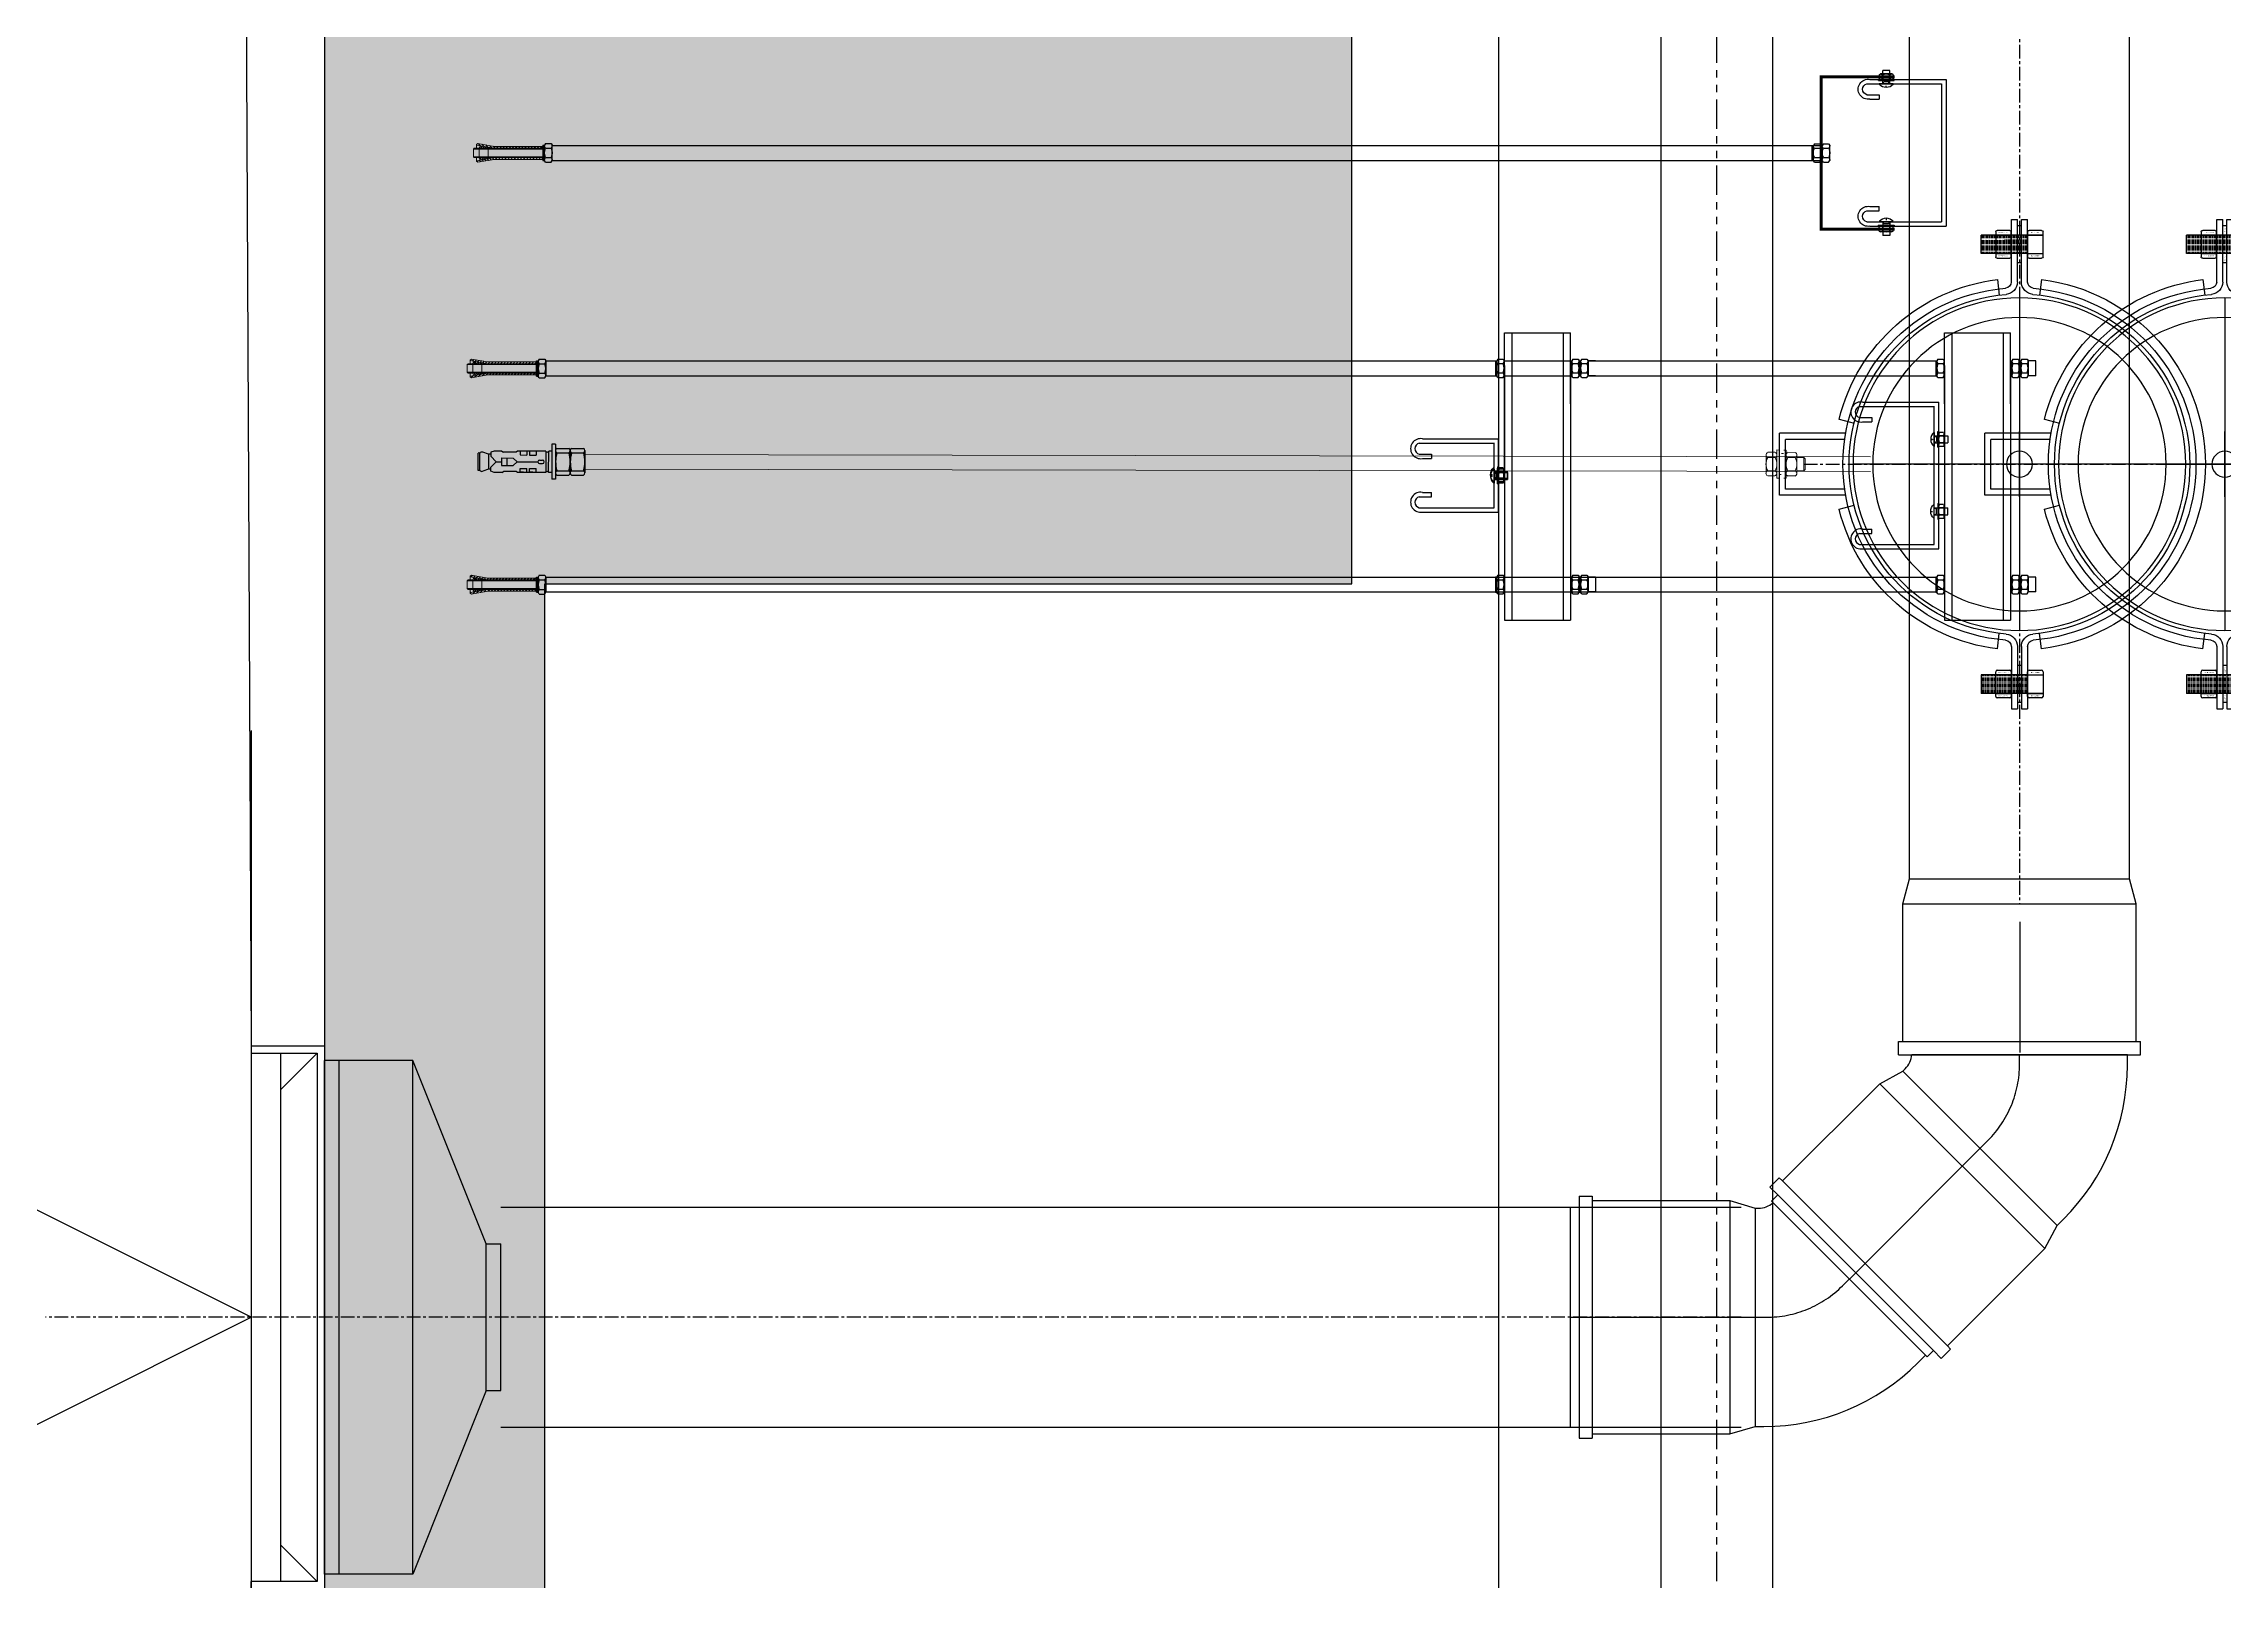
# Model space of a CAD drawing. Header units: millimetres. Extents: x -379292 to 1221486, y 92049 to 447512.
# Drawn here: x -29716 to -28230, y 261239 to 262287 of the extents above; entities that cross this region are included whole.
import ezdxf
from ezdxf.enums import TextEntityAlignment as Align

# ---------------------------------------------------------------- set-up
doc = ezdxf.new("R2010")
doc.units = ezdxf.units.MM
for name, pattern in [('ACISOTGB', [9, 4, -1, 1, -1, 1, -1]), ('CENTER', [2, 1.25, -0.25, 0.25, -0.25]), ('CENTRE', [50.8, 31.75, -6.35, 6.35, -6.35]), ('DASHDOT', [25.4, 12.7, -6.35, 0, -6.35]), ('SOGUKSU1', [72, 60, -6, 0, -6])]:
    doc.linetypes.add(name, pattern=pattern)
for name, color, linetype in [('04_RAIN INLET', 51, 'Continuous'), ('05_CONCRETE', 6, 'Continuous'), ('05_CONCRETE VIEW', 142, 'Continuous'), ('05_HATCH CONCRETE', 141, 'Continuous'), ('05_SECTION LEVEL', 2, 'Continuous'), ('05_SLOPE', 91, 'Continuous'), ('1-PISSU-BORUSU', 6, 'PIS'), ('E-CT-TEXT', 7, 'Continuous'), ('INKA', 142, 'Continuous'), ('M_YANGIN_SPR_ CAP', 7, 'Continuous'), ('OZD_TAVA', 50, 'Continuous')]:
    doc.layers.add(name, color=color, linetype=linetype)
for name, color, linetype, lineweight in [('1-MIMARI', 8, 'Continuous', 9), ('1-YANGIN BORUSU-2', 5, 'SOGUKSU1', 30), ('1-YANGIN BORUSU-3', 1, 'SOGUKSU1', 30), ('e_kesit_cizgisi', 7, 'Continuous', 9)]:
    doc.layers.add(name, color=color, linetype=linetype, lineweight=lineweight)
doc.styles.add('cagdas', font='arial.ttf', dxfattribs={"width": 0.8, "height": 20})
doc.styles.get("Standard").update_dxf_attribs({"font": 'segoeuil.ttf'})
doc.styles.add('YAZI-3', font='arial.ttf', dxfattribs={"height": 3})
doc.linetypes.add('PIS', pattern='A,2.5,-0.09,[")",Standard,S=0.1,R=0,X=0,Y=-0.05],-0.035', length=2.625)
doc.linetypes.add('ZIGZAG', pattern='A,0.0001,-0.2,[131,ltypeshp.shx,S=0.2,R=0,X=-0.2,Y=0],-0.4,[131,ltypeshp.shx,S=0.2,R=180,X=0.2,Y=0],-0.2', length=0.8001)

# ---------------------------------------------------------------- blocks, each defined once
blk = doc.blocks.new('A$C50d90ca5')
at = {"color": 0, "linetype": 'ByBlock'}
for points in [[(165, 50), (165, 0), (535, 0), (535, 50)], [(165, 50), (170, 50)], [(170, 50), (170, 5), (530, 5), (530, 50)], [(170, 50), (530, 50)], [(535, 50), (530, 50)], [(170, 30), (530, 30)]]:
    blk.add_lwpolyline(points, dxfattribs=at)
at = {"color": 0, "linetype": 'ByBlock', "ltscale": 25}
for points in [[(170, 5), (195, 30)], [(530, 5), (505, 30)]]:
    blk.add_lwpolyline(points, dxfattribs=at)
blk = doc.blocks.new('1KESIT KOT1')
at = {"layer": '05_SECTION LEVEL', "color": 2}
blk.add_line((14, 0), (0, 0), dxfattribs=at)
blk.add_lwpolyline([(10, 0), (12, 4), (8, 4)], close=True, dxfattribs=at)
at = {"layer": '05_SECTION LEVEL', "style": 'YAZI-3'}
blk.add_attdef('+00.000', (10, 6), '', height=2, dxfattribs=at)
blk = doc.blocks.new('A$C6a8db8d0')
at = {"layer": '05_HATCH CONCRETE', "ltscale": 25, "transparency": 33554671}
h = blk.add_hatch(dxfattribs=at)
h.set_pattern_fill('ANSI33', color=256, scale=1.5, angle=180)
h.set_pattern_definition([(225, (-8686.666, 32930.851), (6.735192, -6.735192), []), (225, (-8693.402, 32930.851), (6.735192, -6.735192), [4.7625, -2.38125])])
h.paths.add_polyline_path([(-8675, 790), (-8675, 420), (-8725, 420), (-8725, 370), (9165, 370), (9165, 420), (9115, 420), (9115, 810), (9095, 810), (9095, 790), (5815, 790), (5815, 810), (5795, 810), (5795, 790), (-1895, 790), (-1895, 710), (-1845, 710), (-1845, 775), (-1635, 775), (-1635, 720), (-1595, 720), (-1595, 775), (-1335, 775), (-1335, 720), (-1295, 720), (-1295, 775), (-1090, 775), (-1090, 710), (-1040, 710), (-1040, 775), (-835, 775), (-835, 720), (-795, 720), (-795, 775), (-535, 775), (-535, 720), (-495, 720), (-495, 775), (-290, 775), (-290, 710), (-240, 710), (-240, 775), (-35, 775), (-35, 720), (5, 720), (5, 775), (265, 775), (265, 720), (305, 720), (305, 775), (510, 775), (510, 710), (560, 710), (560, 775), (765, 775), (765, 720), (805, 720), (805, 775), (1065, 775), (1065, 720), (1105, 720), (1105, 775), (1310, 775), (1310, 710), (1360, 710), (1360, 775), (1565, 775), (1565, 720), (1605, 720), (1605, 775), (1865, 775), (1865, 720), (1905, 720), (1905, 775), (2110, 775), (2110, 710), (2160, 710), (2160, 775), (2365, 775), (2365, 720), (2405, 720), (2405, 775), (2665, 775), (2665, 720), (2705, 720), (2705, 775), (2910, 775), (2910, 710), (2960, 710), (2960, 775), (3165, 775), (3165, 720), (3205, 720), (3205, 775), (3465, 775), (3465, 720), (3505, 720), (3505, 775), (3710, 775), (3710, 710), (3760, 710), (3760, 775), (3965, 775), (3965, 720), (4005, 720), (4005, 775), (4265, 775), (4265, 720), (4305, 720), (4305, 775), (4510, 775), (4510, 710), (4560, 710), (4560, 775), (4765, 775), (4765, 720), (4805, 720), (4805, 775), (5065, 775), (5065, 720), (5105, 720), (5105, 775), (5310, 775), (5310, 710), (5360, 710), (5360, 775), (5540, 775), (5540, 720), (5580, 720), (5580, 775), (5760, 775), (5760, 710), (5810, 710), (5810, 775), (6110, 775), (6110, 710), (6160, 710), (6160, 775), (6365, 775), (6365, 720), (6405, 720), (6405, 775), (6665, 775), (6665, 720), (6705, 720), (6705, 775), (6910, 775), (6910, 710), (6960, 710), (6960, 775), (7165, 775), (7165, 720), (7205, 720), (7205, 775), (7465, 775), (7465, 720), (7505, 720), (7505, 775), (7710, 775), (7710, 710), (7760, 710), (7760, 775), (7965, 775), (7965, 720), (8005, 720), (8005, 775), (8265, 775), (8265, 720), (8305, 720), (8305, 775), (8510, 775), (8510, 710), (8560, 710), (8560, 775), (8790, 775), (8790, 720), (8830, 720), (8830, 775), (9085, 775), (9085, 420), (-8645, 420), (-8645, 775), (-8270, 775), (-8270, 710), (-8220, 710), (-8220, 775), (-8015, 775), (-8015, 720), (-7975, 720), (-7975, 775), (-7715, 775), (-7715, 720), (-7675, 720), (-7675, 775), (-7470, 775), (-7470, 710), (-7420, 710), (-7420, 775), (-7215, 775), (-7215, 720), (-7175, 720), (-7175, 775), (-6915, 775), (-6915, 720), (-6875, 720), (-6875, 775), (-6670, 775), (-6670, 710), (-6620, 710), (-6620, 775), (-6415, 775), (-6415, 720), (-6375, 720), (-6375, 775), (-6115, 775), (-6115, 720), (-6075, 720), (-6075, 775), (-5870, 775), (-5870, 710), (-5820, 710), (-5820, 775), (-5615, 775), (-5615, 720), (-5575, 720), (-5575, 775), (-5315, 775), (-5315, 720), (-5275, 720), (-5275, 775), (-5070, 775), (-5070, 710), (-5020, 710), (-5020, 775), (-4815, 775), (-4815, 720), (-4775, 720), (-4775, 775), (-4515, 775), (-4515, 720), (-4475, 720), (-4475, 775), (-4270, 775), (-4270, 710), (-4220, 710), (-4220, 775), (-4015, 775), (-4015, 720), (-3975, 720), (-3975, 775), (-3715, 775), (-3715, 720), (-3675, 720), (-3675, 775), (-3470, 775), (-3470, 710), (-3420, 710), (-3420, 775), (-3215, 775), (-3215, 720), (-3175, 720), (-3175, 775), (-2915, 775), (-2915, 720), (-2875, 720), (-2875, 775), (-2670, 775), (-2670, 710), (-2620, 710), (-2620, 775), (-2435, 775), (-2435, 720), (-2395, 720), (-2395, 775), (-2175, 775), (-2175, 720), (-2135, 720), (-2135, 775), (-1955, 775), (-1955, 710), (-1905, 710), (-1905, 790)])
at = {"layer": '05_CONCRETE'}
for points in [[(-8725, 370), (9165, 370), (9165, 420), (9115, 420), (9115, 810), (9095, 810), (9095, 790), (5815, 790), (5815, 810), (5795, 810), (5795, 790), (-1895, 790)], [(6705, 775), (6910, 775), (6910, 710), (6960, 710), (6960, 775), (7165, 775), (7165, 720), (7205, 720), (7205, 775), (7465, 775), (7465, 720), (7505, 720), (7505, 775), (7710, 775), (7710, 710), (7760, 710), (7760, 775), (7965, 775)]]:
    blk.add_lwpolyline(points, dxfattribs=at)
at = {"layer": '05_CONCRETE VIEW', "ltscale": 20, "flags": 128}
blk.add_lwpolyline([(7705, 710), (6965, 710)], dxfattribs=at)
at = {"layer": '05_SLOPE', "ltscale": 25}
blk.add_lwpolyline([(9095, 803), (7433.5, 795)], dxfattribs=at)
at = {"layer": '04_RAIN INLET', "xscale": -0.1, "yscale": 0.1, "zscale": 0.1}
blk.add_blockref('A$C50d90ca5', (7450, 790), dxfattribs=at)
at = {"layer": '05_SECTION LEVEL', "color": 7, "xscale": 10, "yscale": 10, "zscale": 10}
blk.add_blockref('1KESIT KOT1', (7315, 795), dxfattribs=at)
blk = doc.blocks.new('smn')
for p, q in [((-0.8, 0.55), (-0.65, 0.64)), ((-0.8, 0.55), (-0.8, 0.09)), ((-0.8, 0.09), (-0.65, 0)), ((0.65, 0.64), (-0.65, 0.64)), ((0.65, 0), (-0.65, 0)), ((-0.4, 0.55), (-0.4, 0.09)), ((0.4, 0.55), (0.4, 0.09)), ((0.8, 0.55), (0.65, 0.64)), ((0.8, 0.09), (0.65, 0)), ((0.8, 0.55), (0.8, 0.09))]:
    blk.add_line(p, q)
for centre, radius, start, end in [((-0.65, 0.24), 0.404, 51.7868, 90), ((-0.65, 0.4), 0.404, 270, 308.2132), ((0, -0.33), 0.967, 65.5673, 114.4327), ((0, 0.97), 0.967, 245.5673, 294.4327), ((0.65, 0.24), 0.404, 90, 128.2132), ((0.65, 0.4), 0.404, 231.7868, 270)]:
    blk.add_arc(centre, radius, start, end)
blk = doc.blocks.new('A$C23387eba')
h = blk.add_hatch()
h.set_pattern_fill('ANSI31', color=241, scale=1500, style=0)
h.set_pattern_definition([(315, (-421266.87, 1258294.907), (10.60660172, 10.60660172), [])])
h.paths.add_polyline_path([(44, 395), (64, 506), (57, 516), (53, 516), (32, 396), (32, 68), (44, 68)])
h.paths.add_polyline_path([(-44, 68), (-32, 68), (-32, 396), (-53, 516), (-57, 516), (-64, 506), (-44, 395)])
h = blk.add_hatch()
h.set_pattern_fill('ANSI31', color=241, scale=1000, angle=90, style=0)
h.set_pattern_definition([(45, (-421266.87, 1258294.907), (-7.07106781, 7.07106781), [])])
edge = h.paths.add_edge_path()
edge.add_line((-26, 496), (-35, 496))
edge.add_ellipse((-35, 484), major_axis=(-8.49, 8.49), ratio=1, start_angle=-45, end_angle=55)
edge.add_line((-47, 482), (-41, 446))
edge.add_ellipse((-29, 448), major_axis=(8.49, 8.49), ratio=1, start_angle=145, end_angle=225)
edge.add_line((-29, 436), (-26, 436))
edge.add_line((-26, 436), (-26, 496))
edge = h.paths.add_edge_path()
edge.add_line((26, 496), (35, 496))
edge.add_ellipse((35, 484), major_axis=(8.49, 8.49), ratio=1, start_angle=305, end_angle=405, ccw=False)
edge.add_line((47, 482), (41, 446))
edge.add_ellipse((29, 448), major_axis=(-8.49, 8.49), ratio=1, start_angle=135, end_angle=215, ccw=False)
edge.add_line((29, 436), (26, 436))
edge.add_line((26, 436), (26, 496))
at = {"color": 241}
for p, q in [((-64, 506, 996), (-57, 516, 996)), ((-44, 395, 996), (-64, 506, 996)), ((-57, 516, 996), (-32, 516, 996)), ((-32, 396, 996), (-53, 516, 996)), ((-41, 446, 996), (-47, 482, 996)), ((-35, 496, 996), (35, 496, 996)), ((-32, 530, 996), (-26, 536, 996)), ((-32, 496, 996), (-32, 530, 996)), ((-32, 436, 996), (-32, 496, 996)), ((-26, 536, 996), (-26, 496, 996)), ((-26, 536, 996), (26, 536, 996)), ((-26, 496, 996), (-26, 436, 996)), ((-26, 496, 996), (-26, 436, 996)), ((32, 530, 996), (26, 536, 996)), ((26, 536, 996), (26, 496, 996)), ((26, 496, 996), (26, 436, 996)), ((32, 496, 996), (32, 530, 996)), ((32, 396, 996), (53, 516, 996)), ((32, 516, 996), (57, 516, 996)), ((32, 436, 996), (32, 496, 996)), ((47, 482, 996), (41, 446, 996)), ((44, 394, 996), (64, 506, 996)), ((64, 506, 996), (57, 516, 996)), ((-44, 68, 996), (-44, 395, 996)), ((-32, 68, 996), (-32, 436, 996)), ((29, 436, 996), (-29, 436, 996)), ((-26, 436, 996), (-26, 68, 996)), ((26, 436, 996), (26, 68, 996)), ((32, 68, 996), (32, 436, 996)), ((44, 68, 996), (44, 396, 996)), ((-26, 68, 996), (-44, 68, 996)), ((-26, 68, 996), (-44, 68, 996)), ((44, 68, 996), (26, 68, 996)), ((44, 68, 996), (26, 68, 996))]:
    blk.add_line(p, q, dxfattribs=at)
at = {"color": 241, "extrusion": (0, 0, -1)}
for centre, major_axis, start_param, end_param in [((-35, 484, 996), (-8.49, 8.49), 5.323254, 7.068583), ((35, 484, 996), (8.49, 8.49), -0.785399, 0.95993), ((-29, 448, 996), (-8.49, 8.49), 3.92699, 5.323254), ((29, 448, 996), (-8.49, 8.49), 2.530727, 3.92699)]:
    blk.add_ellipse(centre, major_axis=major_axis, ratio=1, start_param=start_param, end_param=end_param, dxfattribs=at)
at = {"layer": 'E-CT-TEXT'}
for p, q in [((-52, 64), (52, 64)), ((-52, 64), (-52, 56)), ((-52, 56), (52, 56)), ((52, 64), (52, 56))]:
    blk.add_line(p, q, dxfattribs=at)
at = {"layer": 'E-CT-TEXT', "xscale": 80, "yscale": 80, "zscale": 80}
blk.add_blockref('smn', (0, 0), dxfattribs=at)
blk = doc.blocks.new('cıvata -pul')
for p, q in [((52, 59), (-52, 59)), ((-52, 59), (-52, 54)), ((52, 54), (-52, 54)), ((52, 59), (52, 54))]:
    blk.add_line(p, q)
at = {"xscale": 80, "yscale": 80, "zscale": 80}
blk.add_blockref('smn', (0, 0), dxfattribs=at)
blk = doc.blocks.new('CIVATA')
for p, q in [((-21.5, 0.1, -5674.6), (-20.1, 0.1, -5674.6)), ((-20.1, 0.1, -5674.6), (-20.1, -0.1, -5674.6)), ((-18.9, 5.9, -5674.6), (-18.5, 5.9, -5674.6)), ((-18.5, 5.9, -5674.6), (-18.5, -5.9, -5674.6)), ((-18.5, 3, -5674.6), (-7, 3, -5674.6)), ((-18.5, 3, -5674.6), (-16.7, 1.9, -1418.7)), ((-16.7, 1.9, -1418.7), (-16.7, -1.9, -1418.7)), ((-15.6, -6.7, -5674.6), (-15.6, 6.7, -5674.6)), ((-15.6, 6.7, -5674.6), (-14.9, 6.7, -5674.6)), ((-14.9, 6.7, -5674.6), (-14.9, -4.9, -5674.6)), ((-14.2, 6, -5674.6), (-14.9, 4.9, -5674.6)), ((-10.7, 6, -5674.6), (-14.2, 6, -5674.6)), ((-10.7, 3, -5674.6), (-14.2, 3, -5674.6)), ((-10.7, 6, -5674.6), (-10.1, 4.9, -5674.6)), ((-10.1, 4.9, -5674.6), (-10.1, -4.9, -5674.6)), ((-7, 3, -1418.7), (-7, -3, -1418.7)), ((-21.5, -0.1, -5674.6), (-20.1, -0.1, -5674.6)), ((-18.5, -5.9, -5674.6), (-18.9, -5.9, -5674.6)), ((-18.5, -3, -5674.6), (-16.7, -1.9, -1418.7)), ((-18.5, -3, -5674.6), (-7, -3, -5674.6)), ((-15.6, -6.7, -5674.6), (-14.9, -6.7, -5674.6)), ((-14.9, -4.6, -5674.6), (-14.9, -6.7, -5674.6)), ((-14.2, -6, -5674.6), (-14.9, -4.9, -5674.6)), ((-10.7, -3, -5674.6), (-14.2, -3, -5674.6)), ((-10.7, -6, -5674.6), (-14.2, -6, -5674.6)), ((-10.7, -6, -5674.6), (-10.1, -4.9, -5674.6))]:
    blk.add_line(p, q)
for centre, radius, start, end in [((-14.4, 0.3, -5674.6), 7.17, 129.5671, 181.6775), ((-11.8, 4.9, -5674.6), 3.03, 180, 218.2132), ((-7.6, 0, -5674.6), 7.25, 155.5673, 204.4327), ((-13.1, 4.9, -5674.6), 3.03, 321.7868, 0), ((-17.3, 0, -5674.6), 7.25, 335.5673, 24.4327), ((-14.4, -0.3, -5674.6), 7.17, 178.3225, 230.4329), ((-11.8, -4.9, -5674.6), 3.03, 141.7868, 180), ((-13.1, -4.9, -5674.6), 3.03, 0, 38.2132)]:
    blk.add_arc(centre, radius, start, end)
blk = doc.blocks.new('*U1105')
at = {"layer": 'e_kesit_cizgisi', "ltscale": 25}
blk.add_line((-0.51, -30.06), (0.51, -30.06), dxfattribs=at)
at = {"layer": 'e_kesit_cizgisi', "ltscale": 25, "const_width": 0.2, "elevation": 0.2}
for points in [[(-5.2, -121.56), (-5.2, -116.54), (0.2, -116.54)], [(5.18, -121.56), (5.18, -116.54), (-0.23, -116.54)]]:
    blk.add_lwpolyline(points, dxfattribs=at)
at = {"layer": 'OZD_TAVA', "color": 31, "true_color": 0xfecc66}
for p, q in [((-0.51, -30.06, -0.02), (-0.51, -116.54, 0.2)), ((0.51, -30.06, -0.02), (0.51, -116.54, 0.2))]:
    blk.add_line(p, q, dxfattribs=at)
at = {"layer": 'OZD_TAVA', "color": 3}
for p, q in [((-5.02, -119.87, -0.04), (-5.02, -125.06, -0.04)), ((-4.72, -119.65, -0.04), (-4.72, -124.76, -0.04)), ((-3.97, -119.65, -0.04), (-3.97, -120.49, -0.04)), ((-3.67, -119.87, -0.04), (-3.67, -120.49, -0.04)), ((3.64, -119.87, -0.04), (3.64, -120.49, -0.04)), ((3.94, -119.65, -0.04), (3.94, -120.49, -0.04)), ((3.94, -119.65, -0.04), (3.94, -120.49, -0.04)), ((4.68, -119.65, -0.04), (4.68, -124.76, -0.04)), ((4.98, -119.87, -0.04), (4.98, -125.06, -0.04)), ((-3.97, -120.49, -0.04), (-3.67, -120.49, -0.04)), ((3.94, -120.49, -0.04), (3.64, -120.49, -0.04)), ((3.94, -120.49, -0.04), (3.64, -120.49, -0.04)), ((-4.72, -124.76, -0.04), (4.69, -124.76, -0.28)), ((-5.02, -125.06, -0.04), (4.99, -125.06, -0.28))]:
    blk.add_line(p, q, dxfattribs=at)
for centre, radius, start, end in [((-4.35, -119.75, -0.04), 0.684, 349.6444, 190.3556), ((-4.35, -119.75, -0.04), 0.385, 13.8185, 166.1815), ((4.31, -119.75, -0.04), 0.684, 349.6444, 190.3556), ((4.31, -119.75, -0.04), 0.385, 13.8185, 166.1815)]:
    blk.add_arc(centre, radius, start, end, dxfattribs=at)
at = {"layer": 'E-CT-TEXT', "xscale": 0.009855724012972203, "yscale": 0.009855724012972203, "zscale": 0.009855724012972203}
for p in [(-0.01, -116.52, 0.2), (-0.01, -117.13, 0.2)]:
    blk.add_blockref('cıvata -pul', p, dxfattribs=at)
at = {"layer": 'E-CT-TEXT', "yscale": 0.08000000000000028, "zscale": 0.08000000000000028, "rotation": 180}
for p, xscale in [((-6.2, -120.98, 453.93), 0.08000000000000028), ((6.17, -120.98, 453.93), -0.08000000000000028)]:
    blk.add_blockref('CIVATA', p, dxfattribs=dict(at, xscale=xscale))
at = {"layer": 'e_kesit_cizgisi', "ltscale": 25, "xscale": 0.01, "yscale": 0.01, "zscale": 0.01}
blk.add_blockref('A$C23387eba', (-0.01, -30.06), dxfattribs=at)
blk = doc.blocks.new('A$C126178c8')
at = {"layer": '1-YANGIN BORUSU-2', "color": 30, "ltscale": 25}
for p, q in [((-12, 17.5), (-12, -17.5)), ((-6, 17.5), (-12, 17.5)), ((-11, 17.5), (-11, -17.5)), ((-1, 5), (-6, 17.5)), ((-6, 17.5), (-6, -17.5)), ((-1, 5), (0, 5)), ((-1, 5), (-1, -5)), ((0, 5), (0, -5)), ((-1, -5), (-6, -17.5)), ((-1, -5), (0, -5)), ((-6, -17.5), (-12, -17.5))]:
    blk.add_line(p, q, dxfattribs=at)
blk = doc.blocks.new('A$C49cf6c06')
at = {"layer": '1-PISSU-BORUSU'}
for p, q in [((7.5, 0), (-7.5, 0)), ((-7.5, 0), (-7.5, -0.6)), ((7.5, 0), (7.5, -0.6)), ((-8.25, -0.6), (-8.25, -1.5)), ((-7.5, -0.6), (-8.25, -0.6)), ((8.25, -0.6), (7.5, -0.6)), ((8.25, -0.6), (8.25, -1.5)), ((-7.95, -1.5), (-8.25, -1.5)), ((-7.95, -1.5), (-7.95, -10.88)), ((7.95, -1.5), (7.95, -10.88)), ((8.25, -1.5), (7.95, -1.5)), ((-7.95, -10.88), (-7.44, -12.59)), ((7.95, -10.88), (7.44, -12.59)), ((-7.44, -12.59), (-7.44, -13.2)), ((7.44, -12.59), (7.44, -12.83)), ((-3.09, -23.7), (-2.58, -24.21))]:
    blk.add_line(p, q, dxfattribs=at)
at = {"layer": '1-PISSU-BORUSU', "color": 1, "linetype": 'DASHDOT', "ltscale": 7.5}
blk.add_line((0, 0), (0, -13.36), dxfattribs=at)
at = {"layer": '1-PISSU-BORUSU', "color": 1}
for p, q in [((7.5, -0.6), (-7.5, -0.6)), ((7.95, -1.5), (-7.95, -1.5)), ((7.95, -10.88), (-7.95, -10.88)), ((7.44, -12.59), (-7.44, -12.59)), ((7.81, -13.82), (-2.58, -24.21))]:
    blk.add_line(p, q, dxfattribs=at)
at = {"layer": '1-PISSU-BORUSU', "color": 1, "linetype": 'DASHDOT'}
blk.add_line((2.15, -18.55), (2.61, -19.01), dxfattribs=at)
at = {"layer": '1-PISSU-BORUSU'}
for centre, radius, end in [((7.41, -13.2), 14.85, 225), ((8.94, -12.83), 1.5, 221.0994)]:
    blk.add_arc(centre, radius, 180, end, dxfattribs=at)
at = {"layer": '1-PISSU-BORUSU', "color": 1, "linetype": 'DASHDOT', "ltscale": 7.5}
blk.add_arc((7.35, -13.36), 7.35, 180, 225, dxfattribs=at)
blk = doc.blocks.new('A$C0c335588')
at = {"layer": '1-PISSU-BORUSU', "color": 6}
for p, q in [((-6.851, 5.3), (-7.991, 5)), ((-0.6, 5.3), (-6.851, 5.3)), ((-0.6, 5.5), (-0.6, 5.3)), ((0, 5.5), (-0.6, 5.5)), ((0, 5.5), (0, 5)), ((0, 5), (0, -5)), ((-6.851, -5.3), (-7.991, -5)), ((-0.6, -5.3), (-6.851, -5.3)), ((-0.6, -5.3), (-0.6, -5.5)), ((0, -5.5), (-0.6, -5.5)), ((0, -5), (0, -5.5))]:
    blk.add_line(p, q, dxfattribs=at)
at = {"layer": '1-PISSU-BORUSU', "color": 1}
for p, q in [((-7.991, 5), (-7.991, -5)), ((-6.851, 5.3), (-6.851, -5.3)), ((-0.6, 5.3), (-0.6, -5.3))]:
    blk.add_line(p, q, dxfattribs=at)
blk = doc.blocks.new('A$Cdf426c59')
at = {"layer": '1-PISSU-BORUSU', "color": 1, "linetype": 'DASHDOT', "ltscale": 7.5}
for p, q in [((0, -5.669), (0, 5.669)), ((5.669, 0), (-5.669, 0))]:
    blk.add_line(p, q, dxfattribs=at)
at = {"layer": '1-PISSU-BORUSU', "color": 1, "linetype": 'Continuous'}
blk.add_circle((0, 0), 5.669, dxfattribs=at)
at = {"layer": '1-PISSU-BORUSU', "linetype": 'Continuous'}
blk.add_circle((0, 0), 5, dxfattribs=at)
blk = doc.blocks.new('INKA M12 SOMUN')
at = {"layer": 'INKA', "linetype": 'Continuous'}
for p, q in [((4150.36, 639.91), (4150.36, 640.71)), ((4150.46, 640.81), (4152.06, 640.81)), ((4150.66, 639.81), (4150.66, 640.81)), ((4151.86, 640.81), (4151.86, 639.81)), ((4152.16, 640.71), (4152.16, 639.91)), ((4152.06, 639.81), (4150.46, 639.81))]:
    blk.add_line(p, q, dxfattribs=at)
at = {"layer": 'INKA', "linetype": 'ZIGZAG', "ltscale": 0.1}
for p, q in [((4150.66, 639.81), (4150.66, 640.81)), ((4151.86, 639.81), (4151.86, 640.81))]:
    blk.add_line(p, q, dxfattribs=at)
at = {"layer": 'INKA', "linetype": 'Continuous'}
for centre, start, end in [((4150.46, 640.71), 90, 180), ((4152.06, 640.71), 0, 90), ((4150.46, 639.91), 180, 270), ((4152.06, 639.91), 270, 0)]:
    blk.add_arc(centre, 0.1, start, end, dxfattribs=at)
at = {"style": 'cagdas'}
for p in [(4150.49, 640), (4151.99, 640)]:
    blk.add_text('INKA M12 SOMUN', height=0.0525, rotation=90, dxfattribs=at).set_placement(p, align=Align.TOP_LEFT)
blk = doc.blocks.new('PULM12')
at = {"layer": 'INKA', "linetype": 'Continuous'}
for p, q in [((4155.66, 1097.83), (4155.66, 1097.58)), ((4155.66, 1097.83), (4158.06, 1097.83)), ((4155.66, 1097.58), (4158.06, 1097.58)), ((4156.26, 1097.83), (4156.26, 1097.58)), ((4157.46, 1097.83), (4157.46, 1097.58)), ((4158.06, 1097.83), (4158.06, 1097.58))]:
    blk.add_line(p, q, dxfattribs=at)
at = {"style": 'cagdas'}
for p in [(4155.78, 1097.73), (4157.59, 1097.73)]:
    blk.add_text('INKA M12 PUL', height=0.039, dxfattribs=at).set_placement(p, align=Align.TOP_LEFT)
blk = doc.blocks.new('A$Ca5a3e651')
at = {"layer": 'INKA', "linetype": 'Continuous'}
h = blk.add_hatch(dxfattribs=at)
h.set_pattern_fill('ACAD_ISO10W100', color=256, scale=0.021111, angle=-90, style=0)
h.set_pattern_definition([(90, (413.14908, -104.13396), (0.105555556, -2e-17), [0.253333333, -0.063333333, 0.010555556, -0.063333333])])
h.paths.add_polyline_path([(0.55, 15.62), (0.55, 14.36), (-2.61, 14.36), (-2.61, 15.62)])
h = blk.add_hatch(dxfattribs=at)
h.set_pattern_fill('ACAD_ISO10W100', color=256, scale=0.021111, angle=-90, style=0)
h.set_pattern_definition([(270, (413.14908, 104.13396), (0.105555556, -2e-17), [0.253333333, -0.063333333, 0.010555556, -0.063333333])])
h.paths.add_polyline_path([(0.55, -15.62), (0.55, -14.36), (-2.61, -14.36), (-2.61, -15.62)])
at = {"layer": 'INKA'}
for p, q in [((-0.55, 16.68), (-0.13, 16.68)), ((-0.55, 12.42), (-0.55, 16.68)), ((-0.13, 12.42), (-0.13, 16.68)), ((0.13, 12.42), (0.13, 16.68)), ((0.13, 16.68), (0.55, 16.68)), ((0.55, 12.42), (0.55, 16.68)), ((-2.61, 14.36), (-2.61, 15.62)), ((0.55, 15.62), (-2.61, 15.62)), ((0.55, 14.36), (-2.61, 14.36)), ((-1.5, 12.58), (-1.37, 11.53)), ((1.5, 12.58), (1.37, 11.53)), ((-12.29, 3.06), (-11.27, 2.8)), ((-11.85, 2.11), (-16.36, 2.11)), ((-16.36, 2.11), (-16.36, -2.11)), ((-15.94, 1.69), (-15.94, -1.69)), ((-11.91, 1.69), (-15.94, 1.69)), ((0, 2.22), (0, -2.22)), ((2.22, 0), (-2.22, 0)), ((-11.85, -2.11), (-16.36, -2.11)), ((-11.91, -1.69), (-15.94, -1.69)), ((-12.29, -3.06), (-11.27, -2.8)), ((-1.5, -12.58), (-1.37, -11.53)), ((1.5, -12.58), (1.37, -11.53)), ((-0.55, -12.42), (-0.55, -16.68)), ((-0.13, -12.42), (-0.13, -16.68)), ((0.13, -12.42), (0.13, -16.68)), ((0.55, -12.42), (0.55, -16.68)), ((0.55, -14.36), (-2.61, -14.36)), ((-2.61, -14.36), (-2.61, -15.62)), ((0.55, -15.62), (-2.61, -15.62)), ((-0.55, -16.68), (-0.13, -16.68)), ((0.13, -16.68), (0.55, -16.68))]:
    blk.add_line(p, q, dxfattribs=at)
blk.add_circle((0, 0), 0.886, dxfattribs=at)
for centre, radius, start, end in [((0, 0), 12.67, 96.7854, 166.0366), ((0, 0), 12.03, 94.496, 265.504), ((-0.98, 12.42), 0.422, 274.496, 0), ((-0.98, 12.42), 0.844, 274.496, 0), ((0.98, 12.42), 0.844, 180, 265.504), ((0.98, 12.42), 0.422, 180, 265.504), ((0, 0), 12.03, 274.496, 85.504), ((0, 0), 12.67, 276.7854, 83.2146), ((0, 0), 11.61, 94.496, 265.504), ((0, 0), 11.61, 274.496, 85.504), ((0, 0), 12.67, 193.9634, 263.2146), ((-0.98, -12.42), 0.844, 0, 85.504), ((0.98, -12.42), 0.844, 94.496, 180), ((-0.98, -12.42), 0.422, 0, 85.504), ((0.98, -12.42), 0.422, 94.496, 180)]:
    blk.add_arc(centre, radius, start, end, dxfattribs=at)
at = {"layer": '1-PISSU-BORUSU', "color": 6, "xscale": 2, "yscale": 2, "zscale": 2}
blk.add_blockref('A$Cdf426c59', (0, 0), dxfattribs=at)
at = {"layer": 'INKA', "linetype": 'Continuous', "yscale": 1.055555555555556, "zscale": 1.055555555555556, "rotation": 270}
for name, p, xscale in [('INKA M12 SOMUN', (-676.97, -4366.9), -1.055555555555556), ('PULM12', (-1158.69, -4372.81), -1.055555555555556), ('INKA M12 SOMUN', (-674.8, -4366.9), -1.055555555555556), ('INKA M12 SOMUN', (-676.97, 4366.9), 1.055555555555556), ('PULM12', (-1158.69, 4372.81), 1.055555555555556), ('INKA M12 SOMUN', (-674.8, 4366.9), 1.055555555555556)]:
    blk.add_blockref(name, p, dxfattribs=dict(at, xscale=xscale))
blk = doc.blocks.new('*U1104')
at = {"layer": 'e_kesit_cizgisi', "ltscale": 25}
for p, q in [((-0.51, -21.82), (0.51, -21.82)), ((14.23, -21.82, -0.66), (15.25, -21.82, -0.66))]:
    blk.add_line(p, q, dxfattribs=at)
at = {"layer": 'OZD_TAVA', "color": 31, "true_color": 0xfecc66}
for p, q in [((-0.51, -21.82), (-0.51, -116.54, -0.23)), ((0.51, -21.82), (0.51, -116.54, -0.23)), ((14.23, -21.82, -0.68), (14.23, -86.62, -0.52)), ((15.25, -21.82, -0.68), (15.25, -86.62, -0.52)), ((14.23, -87.13, -0.51), (14.23, -91.74, -0.51)), ((15.25, -87.13, -0.51), (15.25, -91.74, -0.51)), ((-0.51, -93.36, -0.22), (-0.51, -92.85, -0.22)), ((0.51, -93.35, -0.22), (-0.51, -93.35, -0.22)), ((0.51, -93.36, -0.22), (0.51, -92.85, -0.22)), ((14.23, -92.24, -0.5), (14.23, -92.35, -0.5)), ((14.23, -92.85, -0.5), (14.23, -116.54, -0.46)), ((14.23, -93.36, -0.46), (14.23, -92.85, -0.46)), ((15.25, -92.24, -0.5), (15.25, -92.35, -0.5)), ((15.25, -92.85, -0.5), (15.25, -116.54, -0.46)), ((15.25, -93.36, -0.46), (15.25, -92.85, -0.46)), ((-0.51, -123.36, -0.22), (-0.51, -122.85, -0.22)), ((0.51, -123.35, -0.22), (-0.51, -123.35, -0.22)), ((0.51, -123.36, -0.22), (0.51, -122.85, -0.22)), ((14.23, -123.36, -0.46), (14.23, -122.85, -0.46)), ((15.25, -123.35, -0.46), (14.23, -123.35, -0.46)), ((15.25, -123.36, -0.46), (15.25, -122.85, -0.46))]:
    blk.add_line(p, q, dxfattribs=at)
at = {"layer": 'OZD_TAVA', "color": 1}
for p, q in [((4.93, -81.56, -0.22), (4.93, -86.75, -0.22)), ((5.23, -81.34, -0.22), (5.23, -86.45, -0.22)), ((5.98, -81.34, -0.22), (5.98, -82.18, -0.22)), ((6.28, -81.56, -0.22), (6.28, -82.18, -0.22)), ((8.59, -81.56, -0.22), (8.59, -82.18, -0.22)), ((8.89, -81.34, -0.22), (8.89, -82.18, -0.22)), ((9.63, -81.34, -0.22), (9.63, -86.45, -0.22)), ((9.93, -81.56, -0.22), (9.93, -86.75, -0.22)), ((5.98, -82.18, -0.22), (6.28, -82.18, -0.22)), ((8.89, -82.18, -0.22), (8.59, -82.18, -0.22)), ((4.93, -86.75, -0.22), (9.94, -86.75, -0.46)), ((5.23, -86.45, -0.22), (9.65, -86.45, -0.46))]:
    blk.add_line(p, q, dxfattribs=at)
at = {"layer": 'OZD_TAVA', "color": 252}
for p, q in [((-2.42, -87.15, -0.46), (-2.42, -91.65, -0.46)), ((2.42, -87.15, -0.46), (-2.42, -87.15, -0.46)), ((17.16, -87.65, -0.46), (-2.42, -87.65, -0.46)), ((3.49, -87.15, -0.46), (0.33, -87.15, -0.46)), ((14.94, -87.15, -0.46), (3.49, -87.15, -0.46)), ((8.87, -87.15, -0.46), (5.99, -87.15, -0.46)), ((7.32, -87.15, -0.46), (17.16, -87.15, -0.46)), ((17.16, -87.15, -0.46), (17.16, -91.65, -0.46)), ((17.16, -87.15, -0.46), (17.16, -91.65, -0.46)), ((17.16, -91.15, -0.46), (-2.42, -91.15, -0.46)), ((2.42, -91.65, -0.46), (-2.42, -91.65, -0.46)), ((14.94, -91.65, -0.94), (0.81, -91.65, -0.46)), ((12.32, -91.65, -0.46), (17.16, -91.65, -0.46)), ((-2.42, -117.15, -0.46), (-2.42, -121.65, -0.46)), ((2.42, -117.15, -0.46), (-2.42, -117.15, -0.46)), ((3.49, -117.15, -0.46), (0.33, -117.15, -0.46)), ((11.37, -117.15, -0.46), (3.49, -117.15, -0.46)), ((14.94, -117.15, -0.46), (11.37, -117.15, -0.46)), ((12.32, -117.15, -0.46), (17.16, -117.15, -0.46)), ((17.16, -117.15, -0.46), (17.16, -121.65, -0.46)), ((17.16, -117.15, -0.46), (17.16, -121.65, -0.46)), ((17.16, -117.65, -0.46), (-2.42, -117.65, -0.46)), ((17.16, -121.15, -0.46), (-2.42, -121.15, -0.46)), ((2.42, -121.65, -0.46), (-2.42, -121.65, -0.46)), ((14.94, -121.65, -0.94), (0.81, -121.65, -0.46)), ((12.32, -121.65, -0.46), (17.16, -121.65, -0.46))]:
    blk.add_line(p, q, dxfattribs=at)
at = {"layer": 'OZD_TAVA', "color": 3}
for p, q in [((2.73, -111.34, -0.22), (2.73, -116.45, -0.22)), ((3.48, -111.34, -0.22), (3.48, -112.18, -0.22)), ((11.39, -111.34, -0.22), (11.39, -112.18, -0.22)), ((12.13, -111.34, -0.22), (12.13, -116.45, -0.22)), ((2.43, -111.56, -0.22), (2.43, -116.75, -0.22)), ((3.48, -112.18, -0.22), (3.78, -112.18, -0.22)), ((3.78, -111.56, -0.22), (3.78, -112.18, -0.22)), ((11.09, -111.56, -0.22), (11.09, -112.18, -0.22)), ((11.39, -112.18, -0.22), (11.09, -112.18, -0.22)), ((12.43, -111.56, -0.22), (12.43, -116.75, -0.22)), ((2.43, -116.75, -0.22), (12.44, -116.75, -0.46)), ((2.73, -116.45, -0.22), (12.15, -116.45, -0.46))]:
    blk.add_line(p, q, dxfattribs=at)
at = {"layer": 'OZD_TAVA', "color": 1}
for centre, radius, start, end in [((5.61, -81.44, -0.22), 0.684, 349.6444, 190.3556), ((5.61, -81.44, -0.22), 0.385, 13.8185, 166.1815), ((9.26, -81.44, -0.22), 0.684, 349.6444, 190.3556), ((9.26, -81.44, -0.22), 0.385, 13.8185, 166.1815)]:
    blk.add_arc(centre, radius, start, end, dxfattribs=at)
at = {"layer": 'OZD_TAVA', "color": 3}
for centre, radius, start, end in [((3.11, -111.44, -0.22), 0.684, 349.6444, 190.3556), ((3.11, -111.44, -0.22), 0.385, 13.8185, 166.1815), ((11.76, -111.44, -0.22), 0.684, 349.6444, 190.3556), ((11.76, -111.44, -0.22), 0.385, 13.8185, 166.1815)]:
    blk.add_arc(centre, radius, start, end, dxfattribs=at)
at = {"layer": 'E-CT-TEXT', "xscale": 0.009855724012972203, "yscale": 0.009855724012972203, "zscale": 0.009855724012972203}
for p in [(0, -87.13, -0.22), (14.74, -87.13, -0.45), (0, -92.24, -0.22), (14.74, -92.24, -0.46), (0, -92.85, -0.22), (14.74, -92.85, -0.46), (0, -117.13, -0.22), (14.74, -117.13, -0.45), (0, -122.24, -0.22), (14.74, -122.24, -0.46), (0, -122.85, -0.22), (14.74, -122.85, -0.46)]:
    blk.add_blockref('cıvata -pul', p, dxfattribs=at)
at = {"layer": 'E-CT-TEXT', "yscale": 0.08000000000000028}
for p, xscale, zscale, rotation in [((7.39, -87.93, 453.72), 0.08000000000000028, 0.08000000000000028, 270), ((7.48, -87.93, 453.72), -0.08000000000000028, 0.08000000000000003, 90), ((4.98, -117.93, 453.72), -0.08000000000000028, 0.08000000000000003, 90), ((9.89, -117.93, 453.72), 0.08000000000000028, 0.08000000000000028, 270)]:
    blk.add_blockref('CIVATA', p, dxfattribs=dict(at, xscale=xscale, zscale=zscale, rotation=rotation))
at = {"layer": 'e_kesit_cizgisi', "ltscale": 25, "xscale": 0.01, "yscale": 0.01, "zscale": 0.01}
for p in [(-0.01, -21.82), (14.73, -21.82, -0.66)]:
    blk.add_blockref('A$C23387eba', p, dxfattribs=at)

msp = doc.modelspace()

# ---------------------------------------------------------------- block references
at = {"layer": '1-MIMARI', "ltscale": 25, "xscale": 10, "yscale": 10, "zscale": 10, "rotation": 90}
msp.add_blockref('A$C6a8db8d0', (-21624.5, 187268.8), dxfattribs=at)

# ---------------------------------------------------------------- next in the draw order: linework, layer by layer
at = {"color": 134, "linetype": 'ACISOTGB', "ltscale": 5}
msp.add_line((-28575.8, 151798.9), (-28575.8, 272540.3), dxfattribs=at)
at = {"color": 7, "ltscale": 0.5}
for p, q in [((-29420, 262007.8, 0), (-29420, 261996.2, 0)), ((-29418.9, 262007.8, 0), (-29418.9, 261996.2, 0)), ((-29412.8, 262007.1, 0), (-29416.8, 262008.4, 0)), ((-29412.8, 262007.1, 0), (-29412.9, 261996.9, 0)), ((-29411.3, 262007.1, 0), (-29412.8, 262007.1, 0)), ((-29408.9, 262009.3, 0), (-29411.3, 262008.5, 0)), ((-29411.3, 262008.5, 0), (-29411.3, 262005.7, 0)), ((-29411.3, 262005.7, 0), (-29407.6, 262002, 0)), ((-29403.7, 262009.3, 0), (-29408.9, 262009.3, 0)), ((-29403.9, 262004.6, 0), (-29403.9, 261999.4, 0)), ((-29403.9, 262004.6, 0), (-29396, 262004.5, 0)), ((-29403.7, 262009.3, 0), (-29402.7, 262008.5, 0)), ((-29394, 262008.5, 0), (-29402.7, 262008.5, 0)), ((-29400.4, 262004.6, 0), (-29400.4, 261999.4, 0)), ((-29396, 262004.5, 0), (-29393.4, 262002, 0)), ((-29393.1, 262009.3, 0), (-29394, 262008.5, 0)), ((-29373.7, 262009.2, 0), (-29393.1, 262009.3, 0)), ((-29386.8, 262009.3, 0), (-29391.2, 262008.9, 0)), ((-29391.2, 262008.9, 0), (-29391.2, 262006.6, 0)), ((-29391.2, 262006.6, 0), (-29386.8, 262006.5, 0)), ((-29386.8, 262009.3, 0), (-29386.8, 262006.5, 0)), ((-29380.4, 262009.3, 0), (-29384.8, 262008.9, 0)), ((-29384.8, 262008.9, 0), (-29384.8, 262006.5, 0)), ((-29384.8, 262006.5, 0), (-29380.4, 262006.5, 0)), ((-29380.4, 262009.3, 0), (-29380.4, 262006.5, 0)), ((-29378, 262003.1, 0), (-29376, 262003.1, 0)), ((-29373.7, 262009.2, 0), (-29373.8, 261994.6, 0)), ((-29371.9, 261994.6, 0), (-29371.8, 262009.2, 0)), ((-29369.6, 262009.2, 0), (-29371.8, 262009.2, 0)), ((-29412.9, 261996.9, 0), (-29416.8, 261995.6, 0)), ((-29411.3, 261996.9, 0), (-29412.9, 261996.9, 0)), ((-29411.3, 261998.3, 0), (-29407.6, 262002, 0)), ((-29411.3, 261995.5, 0), (-29411.3, 261998.3, 0)), ((-29408.9, 261994.7, 0), (-29411.3, 261995.5, 0)), ((-29403.7, 261994.6, 0), (-29408.9, 261994.7, 0)), ((-29407.6, 262002, 0), (-29403.9, 262002, 0)), ((-29403.9, 261999.4, 0), (-29396, 261999.4, 0)), ((-29403.7, 261994.6, 0), (-29402.7, 261995.4, 0)), ((-29394, 261995.4, 0), (-29402.7, 261995.4, 0)), ((-29396, 261999.4, 0), (-29393.4, 262002, 0)), ((-29393.1, 261994.6, 0), (-29394, 261995.4, 0)), ((-29393.4, 262002, 0), (-29379.2, 262001.9, 0)), ((-29373.8, 261994.6, 0), (-29393.1, 261994.6, 0)), ((-29391.2, 261995, 0), (-29391.2, 261997.3, 0)), ((-29391.2, 261997.3, 0), (-29386.8, 261997.3, 0)), ((-29386.8, 261994.6, 0), (-29391.2, 261995, 0)), ((-29386.8, 261994.6, 0), (-29386.8, 261997.3, 0)), ((-29384.8, 261995, 0), (-29384.8, 261997.3, 0)), ((-29384.8, 261997.3, 0), (-29380.4, 261997.3, 0)), ((-29380.4, 261994.6, 0), (-29384.8, 261995, 0)), ((-29380.4, 261994.6, 0), (-29380.4, 261997.3, 0)), ((-29378, 262000.7, 0), (-29376, 262000.7, 0)), ((-29369.6, 261994.6, 0), (-29371.9, 261994.6, 0))]:
    msp.add_line(p, q, dxfattribs=at)
at = {"color": 7}
for p, q in [((-29369.6, 262014, 0), (-29369.7, 261990, 0)), ((-29367.1, 262014, 0), (-29369.6, 262014, 0)), ((-29367.1, 262014, 0), (-29367.2, 261990, 0)), ((-29366.2, 262011.1, 0), (-29358, 262011.1, 0)), ((-29366.2, 262008.1, 0), (-29358, 262008.1, 0)), ((-29357.1, 262009.6, 0), (-29357.1, 261994.4, 0)), ((-29356.2, 262011.1, 0), (-29348, 262011.1, 0)), ((-29356.2, 262008.1, 0), (-29348, 262008, 0)), ((-29347.1, 262009.6, 0), (-29347.1, 261994.4, 0)), ((-29367.2, 261990, 0), (-29369.7, 261990, 0)), ((-29366.3, 261995.9, 0), (-29358, 261995.9, 0)), ((-29366.3, 261992.9, 0), (-29358, 261992.9, 0)), ((-29356.3, 261995.9, 0), (-29348, 261995.9, 0)), ((-29356.3, 261992.8, 0), (-29348, 261992.8, 0))]:
    msp.add_line(p, q, dxfattribs=at)
at = {"color": 7, "linetype": 'Continuous', "lineweight": 5}
for p, q in [((-29347.1, 262007, 0), (-28471, 262005.3, 0)), ((-29347.1, 261997, 0), (-28471, 261995.3, 0))]:
    msp.add_line(p, q, dxfattribs=at)
at = {"lineweight": 5}
for p, q in [((-28542.2, 262006.6, 0), (-28542.2, 261994.1, 0)), ((-28541, 262008.4, 0), (-28536.1, 262008.4, 0)), ((-28541, 262004.9, 0), (-28536.1, 262004.9, 0)), ((-28534.9, 262010, 0), (-28534.9, 261990.7, 0)), ((-28528.5, 262009.9, 0), (-28528.5, 261990.7, 0)), ((-28527.3, 262008.4, 0), (-28522.4, 262008.3, 0)), ((-28527.3, 262004.8, 0), (-28522.4, 262004.8, 0)), ((-28521.2, 262006.6, 0), (-28521.2, 261994, 0)), ((-28521.2, 262004.8, 0), (-28516.4, 262004.8, 0)), ((-28516.4, 262004.8, 0), (-28516.4, 261995.8, 0)), ((-28516.4, 262004.8, 0), (-28515.6, 262004, 0)), ((-28515.6, 262004, 0), (-28515.6, 261996.6, 0)), ((-28541, 261995.8, 0), (-28536.1, 261995.8, 0)), ((-28541, 261992.3, 0), (-28536.1, 261992.3, 0)), ((-28527.3, 261995.8, 0), (-28522.4, 261995.8, 0)), ((-28527.3, 261992.3, 0), (-28522.4, 261992.3, 0)), ((-28521.2, 261995.8, 0), (-28516.4, 261995.8, 0)), ((-28516.4, 261995.8, 0), (-28515.6, 261996.6, 0))]:
    msp.add_line(p, q, dxfattribs=at)
at = {"linetype": 'CENTRE', "lineweight": 5}
for p, q in [((-28533.3, 262009.9, 0), (-28534.9, 262010, 0)), ((-28530.1, 262009.9, 0), (-28528.5, 262009.9, 0)), ((-28533.3, 261990.7, 0), (-28534.9, 261990.7, 0)), ((-28530.1, 261990.7, 0), (-28528.5, 261990.7, 0))]:
    msp.add_line(p, q, dxfattribs=at)
at = {"color": 7, "linetype": 'Continuous', "lineweight": 15}
for p, q in [((-28531.7, 262007.5, 0), (-28530.2, 262007.5, 0)), ((-28531.8, 261993.3, 0), (-28533.3, 261993.3, 0))]:
    msp.add_line(p, q, dxfattribs=at)
at = {"color": 5, "linetype": 'Continuous', "ltscale": 25}
msp.add_line((-28369.2, 261688.3), (-28369.2, 261599.3), dxfattribs=at)
at = {"color": 7, "ltscale": 0.5}
for centre, radius, start, end in [((-29419.5, 262006.2, 0), 1.77, 68.0998, 106.0263), ((-29417.4, 262006.8, 0), 1.77, 68.0998, 143.9527), ((-29378, 262001.9, 0), 1.18, 89.8907, 269.8907), ((-29376, 262001.9, 0), 1.18, 269.8907, 89.8907), ((-29372.8, 262009.4, 0), 0.963, 188.8184, 350.963), ((-29419.5, 261997.9, 0), 1.77, 253.7551, 291.6816), ((-29417.4, 261997.2, 0), 1.77, 215.8286, 291.6816), ((-29372.8, 261994.4, 0), 0.963, 8.8184, 170.963)]:
    msp.add_arc(centre, radius, start, end, dxfattribs=at)
at = {"color": 7}
for centre, radius, start, end in [((-29365.4, 262009.6, 0), 1.76, 120.1459, 239.6355), ((-29345.5, 262002, 0), 21.6, 163.5475, 196.2339), ((-29358.9, 262009.6, 0), 1.76, 300.1459, 59.6355), ((-29378.7, 262002, 0), 21.6, 343.5475, 16.2339), ((-29355.4, 262009.6, 0), 1.76, 120.1459, 239.6355), ((-29335.5, 262001.9, 0), 21.6, 163.5475, 196.2339), ((-29348.9, 262009.6, 0), 1.76, 300.1459, 59.6355), ((-29368.7, 262002, 0), 21.6, 343.5475, 16.2339), ((-29365.4, 261994.4, 0), 1.76, 120.1459, 239.6355), ((-29358.9, 261994.4, 0), 1.76, 300.1459, 59.6355), ((-29355.4, 261994.4, 0), 1.76, 120.1459, 239.6355), ((-29348.9, 261994.4, 0), 1.76, 300.1459, 59.6355)]:
    msp.add_arc(centre, radius, start, end, dxfattribs=at)
at = {"lineweight": 5}
for centre, radius, start, end in [((-28540.3, 262006.6, 0), 1.88, 110.7128, 249.0686), ((-28533.2, 262000.3, 0), 9.07, 149.9699, 209.8114), ((-28536.7, 262006.6, 0), 1.88, 290.7128, 69.0686), ((-28543.9, 262000.4, 0), 9.07, 329.9699, 29.8114), ((-28526.6, 262006.6, 0), 1.88, 110.7128, 249.0686), ((-28519.4, 262000.3, 0), 9.07, 149.9699, 209.8114), ((-28523, 262006.6, 0), 1.88, 290.7128, 69.0686), ((-28530.2, 262000.3, 0), 9.07, 329.9699, 29.8114), ((-28540.4, 261994.1, 0), 1.88, 110.7128, 249.0686), ((-28536.8, 261994.1, 0), 1.88, 290.7128, 69.0686), ((-28526.7, 261994, 0), 1.88, 110.7128, 249.0686), ((-28523.1, 261994, 0), 1.88, 290.7128, 69.0686)]:
    msp.add_arc(centre, radius, start, end, dxfattribs=at)
at = {"layer": '1-PISSU-BORUSU', "color": 1, "linetype": 'CENTER', "ltscale": 7.5}
for p, q in [((-28369.5, 262856.2, 0), (-28369.5, 261700.6)), ((-28516.5, 262000.3, 0), (-28141.7, 262000.3, 0)), ((-28559.2, 261418.8), (-29714.8, 261418.8, 0))]:
    msp.add_line(p, q, dxfattribs=at)
at = {"layer": '1-PISSU-BORUSU', "color": 6, "linetype": 'Continuous'}
for p, q in [((-28444.5, 261717.7), (-28444.5, 262602.6, 0)), ((-28294.5, 261717.7), (-28294.5, 262602.6, 0)), ((-29404.5, 261493.8), (-28559.2, 261493.8)), ((-29404.5, 261343.8), (-28559.2, 261343.8))]:
    msp.add_line(p, q, dxfattribs=at)
at = {"layer": '1-YANGIN BORUSU-3', "linetype": 'ByBlock', "ltscale": 25}
for p, q in [((-28613.9, 272261.8), (-28613.9, 154309.2)), ((-28537.8, 272261.8), (-28537.8, 154309.2))]:
    msp.add_line(p, q, dxfattribs=at)
at = {"layer": 'M_YANGIN_SPR_ CAP', "ltscale": 0.01}
msp.add_line((-28269.5, 262000.3, 0), (-28168.2, 262000.3, 0), dxfattribs=at)

# ---------------------------------------------------------------- next in the draw order: block references
at = {"ltscale": 25, "xscale": -10, "yscale": 10, "zscale": 10, "rotation": 179.9994338685807}
for p in [(-28369.5, 262000.3, 0), (-28229.5, 262000.3, 0)]:
    msp.add_blockref('A$Ca5a3e651', p, dxfattribs=at)
at = {"linetype": 'Continuous', "ltscale": 25}
for name, p, xscale, yscale, zscale, rotation in [('A$C0c335588', (-28369.5, 261597.8), -15.00000000000001, 15, 15, 89.99943386858075), ('A$C49cf6c06', (-28485.4, 261444.9), 10, 10, 10, 134.9994338685809), ('A$C49cf6c06', (-28675.6, 261418.8), 10, 10, 10, 89.99943386858074)]:
    msp.add_blockref(name, p, dxfattribs=dict(at, xscale=xscale, yscale=yscale, zscale=zscale, rotation=rotation))
at = {"layer": '1-YANGIN BORUSU-2', "ltscale": 25, "xscale": -10, "yscale": 10, "zscale": 10, "rotation": 179.9994338685807}
msp.add_blockref('A$C126178c8', (-29404.5, 261418.8), dxfattribs=at)
at = {"layer": 'e_kesit_cizgisi', "yscale": 10, "zscale": 10}
for name, p, xscale, rotation in [('*U1105', (-29670.1, 262212.4, 1.6), -10, 89.99943386858075), ('*U1104', (-29592, 261918.3, 3.4), 10, 90)]:
    msp.add_blockref(name, p, dxfattribs=dict(at, xscale=xscale, rotation=rotation))

doc.saveas('drawing.dxf')
